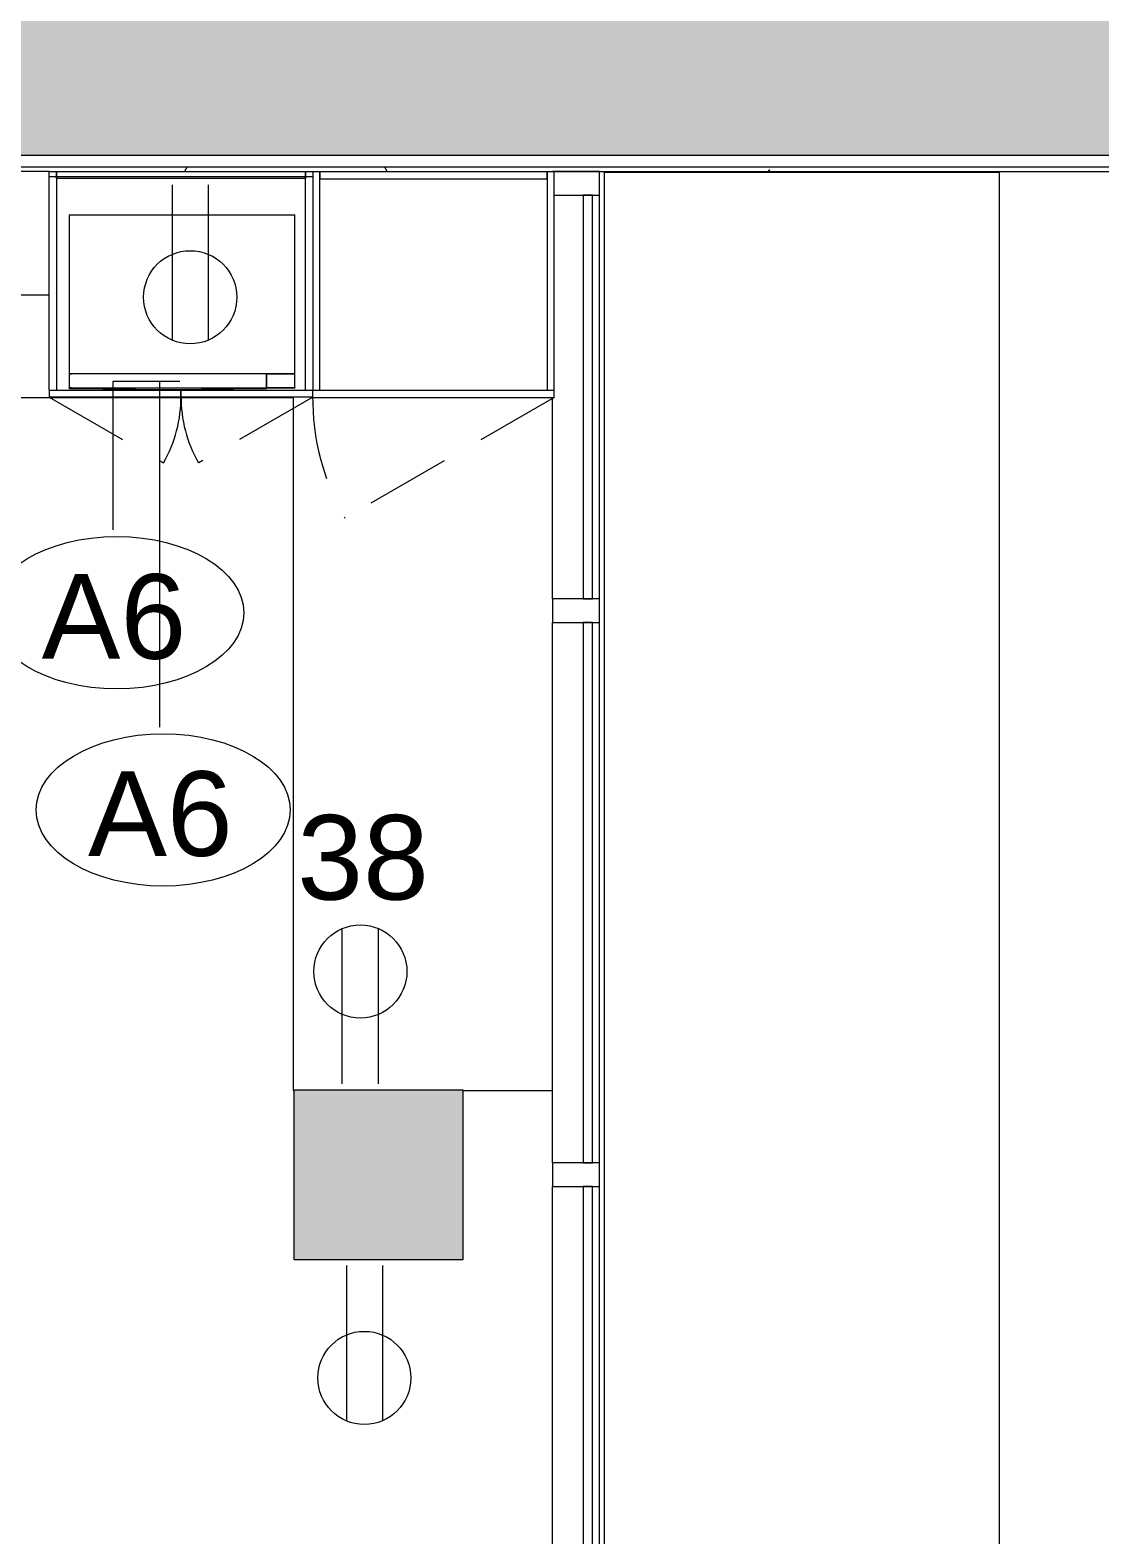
# Model space of a CAD drawing. Header units: inches. Extents: x -326 to 986, y -79 to 1436.
# Drawn here: x 620.3 to 734.1, y 428.2 to 588.3 of the extents above; entities that cross this region are included whole.
import ezdxf

# ---------------------------------------------------------------- set-up
doc = ezdxf.new("R2010")
doc.units = ezdxf.units.IN
doc.header["$LTSCALE"] = 48
doc.header["$MEASUREMENT"] = 0
doc.linetypes.add('Hidden', pattern=[0.28125, 0.1875, -0.09375])
for name, color, linetype, lineweight in [('A-ANNO-NOTE', 4, 'Continuous', 13), ('A-DETL-GENF', 247, 'Continuous', 9), ('A-DETL-THIN', 8, 'Continuous', 9), ('A-GENM', 8, 'Continuous', 9), ('A-GLAZ-CURT', 8, 'Continuous', 9), ('A-GLAZ-CWMG', 8, 'Continuous', 9), ('A-WALL', 8, 'Continuous', 13), ('A-WALL-PATT', 8, 'Continuous', 13), ('I-WALL', 8, 'Continuous', 13), ('Q-CASE', 8, 'Continuous', 9), ('Q-SPCQ', 8, 'Continuous', 9), ('Q-SPCQ-IDEN', 8, 'Continuous', 9), ('S-COLS', 8, 'Continuous', 13)]:
    doc.layers.add(name, color=color, linetype=linetype, lineweight=lineweight)
doc.styles.add('Arial', font='arial.ttf', dxfattribs={"height": 9})
doc.styles.add('Swis721 Lt BT', font='swissl.ttf', dxfattribs={"height": 9})

# ---------------------------------------------------------------- blocks, each defined once
blk = doc.blocks.new('Concrete-Square-Column - 18 x 18-6977650-Level XX  POWER _ SIGNAL NEW')
at = {"layer": 'S-COLS'}
blk.add_hatch(color=256, dxfattribs=at).paths.add_polyline_path([(-3.86, -9), (9, -9), (9, 9), (-9, 9), (-9, -9)], flags=0)
for p, q in [((9, 9), (-9, 9)), ((-9, 9), (-9, -9)), ((9, -9), (9, 9)), ((-9, -9), (9, -9))]:
    blk.add_line(p, q, dxfattribs=at)
blk = doc.blocks.new('Casework 14 - Casework 7-8533295-Level XX  POWER _ SIGNAL NEW')
at = {"layer": 'Q-CASE'}
for p, q in [((2008.17, 904.08), (1995.06, 904.08)), ((1995.06, 904.08), (1995.06, 829.08)), ((2008.17, 829.08), (2008.17, 904.08))]:
    blk.add_line(p, q, dxfattribs=at)
blk = doc.blocks.new('Casework 20 - Casework 2-8590418-Level XX  POWER _ SIGNAL NEW')
at = {"layer": 'Q-CASE'}
for p, q in [((484.89, 573.22), (484.39, 573.22)), ((484.39, 573.22), (484.39, 513.85)), ((484.89, 573.2), (484.39, 573.2)), ((484.39, 573.2), (484.39, 572.7)), ((650.39, 573.2), (622.39, 573.2)), ((484.39, 572.7), (484.89, 572.7)), ((622.39, 572.7), (650.39, 572.7)), ((565.95, 551.47), (565.95, 560.13)), ((595.95, 560.13), (595.95, 551.47)), ((595.95, 551.47), (565.95, 551.47)), ((509.88, 513.85), (509.88, 549.2)), ((509.88, 549.2), (648.33, 549.2)), ((648.33, 549.2), (648.33, 475.5)), ((675.89, 527.78), (675.89, 549.2)), ((484.89, 513.85), (484.89, 546.08)), ((675.89, 475.5), (675.89, 525.28)), ((484.39, 513.85), (484.89, 513.85)), ((648.33, 475.5), (648.39, 475.5)), ((666.39, 475.5), (675.89, 475.5))]:
    blk.add_line(p, q, dxfattribs=at)
blk = doc.blocks.new('System Panel - Glazed - Offset-8596692-Level XX  POWER _ SIGNAL NEW')
at = {"layer": 'A-GLAZ-CURT'}
for p, q in [((21.47, 1.75), (-21.47, 1.75)), ((-21.47, 1.75), (-21.47, 0.75)), ((21.47, 0.75), (21.47, 1.75)), ((-21.47, 0.75), (21.47, 0.75))]:
    blk.add_line(p, q, dxfattribs=at)
blk = doc.blocks.new('System Panel - Glazed - Offset-8596693-Level XX  POWER _ SIGNAL NEW')
at = {"layer": 'A-GLAZ-CURT'}
for p, q in [((28.75, 1.75), (-28.75, 1.75)), ((-28.75, 1.75), (-28.75, 0.75)), ((28.75, 0.75), (28.75, 1.75)), ((-28.75, 0.75), (28.75, 0.75))]:
    blk.add_line(p, q, dxfattribs=at)
blk = doc.blocks.new('System Panel - Glazed - Offset-8596694-Level XX  POWER _ SIGNAL NEW')
at = {"layer": 'A-GLAZ-CURT'}
for p, q in [((28.75, 1.75), (-28.75, 1.75)), ((-28.75, 1.75), (-28.75, 0.75)), ((28.75, 0.75), (28.75, 1.75)), ((-28.75, 0.75), (28.75, 0.75))]:
    blk.add_line(p, q, dxfattribs=at)
blk = doc.blocks.new('Rectangular Mullion - 2_5_ x 5_ rectangular-6977148-Level XX  POWER _ SIGNAL NEW')
at = {"layer": 'A-GLAZ-CWMG'}
blk.add_line((680.89, 527.78), (680.89, 570.72), dxfattribs=at)
blk = doc.blocks.new('Rectangular Mullion - 2_5_ x 5_ rectangular-V51-Level XX  POWER _ SIGNAL NEW')
at = {"layer": 'A-GLAZ-CWMG'}
for p, q in [((680.89, 467.78), (680.89, 525.28)), ((675.89, 467.78), (675.89, 475.5))]:
    blk.add_line(p, q, dxfattribs=at)
blk = doc.blocks.new('Rectangular Mullion - 2_5_ x 5_ rectangular-V52-Level XX  POWER _ SIGNAL NEW')
at = {"layer": 'A-GLAZ-CWMG'}
for p, q in [((675.89, 407.78), (675.89, 465.28)), ((680.89, 407.78), (680.89, 465.28))]:
    blk.add_line(p, q, dxfattribs=at)
blk = doc.blocks.new('Rectangular Mullion - 2_5_ x 5_ rectangular-8596698-Level XX  POWER _ SIGNAL NEW')
at = {"layer": 'A-GLAZ-CWMG'}
for p, q in [((-2.5, 2.3125), (-2.5, -2.5)), ((0, -2.5), (0, 2.5)), ((-2.5, -2.5), (0, -2.5))]:
    blk.add_line(p, q, dxfattribs=at)
blk = doc.blocks.new('Rectangular Mullion - 2_5_ x 5_ rectangular-8596691-Level XX  POWER _ SIGNAL NEW')
at = {"layer": 'A-GLAZ-CWMG'}
for p, q in [((-1.25, 2.5), (1.25, 2.5)), ((-1.25, -2.5), (-1.25, 2.5)), ((1.25, 2.5), (1.25, -2.5)), ((1.25, -2.5), (-1.25, -2.5))]:
    blk.add_line(p, q, dxfattribs=at)
blk = doc.blocks.new('CW Cupbd Combined1 - Oven Tower 84_h x 24_d _2 Microwaves_CAB on bottom 2-8689861-Level XX  POWER _ SIGNAL NEW')
at = {"layer": 'Q-CASE', "linetype": 'Hidden'}
for p, q in [((2, 29.31), (14.12, 36.31)), ((30, 29.31), (17.87, 36.31))]:
    blk.add_line(p, q, dxfattribs=at)
at = {"layer": 'Q-CASE'}
for p, q in [((2, 29.31), (16, 29.31)), ((2, 29.31), (2, 28.56)), ((16, 28.56), (16, 29.31)), ((16, 29.31), (30, 29.31)), ((16, 29.31), (16, 28.56)), ((30, 28.56), (30, 29.31)), ((16, 28.56), (2, 28.56)), ((2.75, 28.56), (2.75, 5.31)), ((30, 28.56), (16, 28.56)), ((29.25, 5.31), (29.25, 28.56)), ((30, 28.56), (30, 18.41)), ((2.75, 5.31), (2, 5.31)), ((2.75, 6.06), (29.25, 6.06)), ((2.75, 5.31), (2.75, 6.06)), ((29.25, 5.31), (2.75, 5.31)), ((29.25, 6.06), (29.25, 5.31)), ((30, 5.31), (29.25, 5.31))]:
    blk.add_line(p, q, dxfattribs=at)
at = {"layer": 'Q-CASE', "linetype": 'Hidden'}
for centre, start, end in [((2, 29.31), 359.5, 30), ((30, 29.31), 150, 180.5)]:
    blk.add_arc(centre, 14, start, end, dxfattribs=at)
blk = doc.blocks.new('Microwave_-_GE_-_Profile_12252 - Microwave_-_GE_-_Profile_12252-8533310-Level XX  POWER _ SIGNAL NEW')
at = {"layer": 'Q-SPCQ'}
for p, q in [((-12, 9.21), (-12, -7.71)), ((-12, 9.21), (-11.75, 9.21)), ((-11.75, 9.21), (11.75, 9.21)), ((11.75, 9.21), (12, 9.21)), ((12, -7.71), (12, 9.21)), ((-12, -7.71), (-12, -9.21)), ((-12, -7.71), (-11.75, -7.71)), ((-11.75, -7.71), (-12, -7.71)), ((9, -7.71), (-11.75, -7.71)), ((11.75, -7.71), (-11.75, -7.71)), ((9, -7.71), (11.75, -7.71)), ((9, -7.71), (9, -9.21)), ((9, -9.21), (9, -7.71)), ((11.75, -7.71), (12, -7.71)), ((12, -7.71), (11.75, -7.71)), ((12, -9.21), (12, -7.71)), ((-12, -9.27), (-12, -9.21)), ((-11.75, -9.21), (-12, -9.21)), ((-11.97, -9.21), (-11.97, -9.27)), ((-11.97, -9.27), (-1.44, -9.4)), ((-11.75, -9.21), (9, -9.21)), ((-1.44, -9.4), (9, -9.27)), ((9, -9.21), (9, -9.27)), ((11.75, -9.21), (9, -9.21)), ((9, -9.27), (9, -9.21)), ((12, -9.24), (9, -9.27)), ((11.97, -9.21), (11.75, -9.21)), ((11.93, -9.21), (12, -9.21)), ((12, -9.21), (12, -9.24))]:
    blk.add_line(p, q, dxfattribs=at)
blk = doc.blocks.new('Generic Models 1 - Generic Models 5-8667745-Level XX  POWER _ SIGNAL NEW')
at = {"layer": 'A-GENM'}
for p, q in [((3469.15, 206.11), (3427.15, 206.11)), ((3427.15, 206.11), (3427.15, -131.5)), ((3469.15, -131.5), (3469.15, 206.11))]:
    blk.add_line(p, q, dxfattribs=at)
blk = doc.blocks.new('CW Cupbd1 - 80_h x 24_d - 1 Door - 4 shelves - CUSTOM-8687191-Level XX  POWER _ SIGNAL NEW')
at = {"layer": 'Q-CASE'}
for p, q in [((2.75, -2.36), (2, -2.36)), ((2, -2.36), (2, -25.59)), ((2.75, -25.61), (2.75, -2.36)), ((26.93, -2.36), (2.75, -2.36)), ((2.75, -2.36), (2.75, -3.11)), ((2.75, -3.11), (26.93, -3.11)), ((27.68, -2.36), (26.93, -2.36)), ((26.93, -2.36), (26.93, -25.61)), ((26.93, -3.11), (26.93, -2.36)), ((27.68, -25.61), (27.68, -2.36)), ((27.68, -25.61), (2, -25.61)), ((2, -26.36), (27.68, -26.36)), ((27.68, -26.36), (27.68, -25.61))]:
    blk.add_line(p, q, dxfattribs=at)
at = {"layer": 'Q-CASE', "linetype": 'Hidden'}
blk.add_line((27.68, -26.36), (5.44, -39.21), dxfattribs=at)
blk.add_arc((27.68, -26.36), 25.69, 179.5, 210, dxfattribs=at)
blk = doc.blocks.new('Appliance_Specialty Equipment Tag - Standard-3515593-Level XX  POWER _ SIGNAL NEW')
at = {"layer": 'Q-SPCQ-IDEN'}
blk.add_ellipse((-0.0499, 0.0037), major_axis=(-0.1406, 0), ratio=0.600473, dxfattribs=at)

msp = doc.modelspace()

# ---------------------------------------------------------------- hatches: boundary and pattern name
at = {"layer": 'A-DETL-GENF'}
h = msp.add_hatch(color=256, dxfattribs=at)
h.paths.add_polyline_path([(858.61, -77.72), (982.64, -77.72), (982.64, -13.14), (735.72, 233.78), (660.14, 233.78), (660.14, 219.53), (734.76, 219.53), (968.39, -14.09), (968.39, -63.34), (738.06, -63.33), (687.39, -12.66), (687.39, -5.72), (673.14, -5.72), (673.14, -18.75), (732.1, -77.72), (764.21, -77.72)], flags=0)
h.paths.add_polyline_path([(962.64, 574.97), (984.64, 574.97), (984.64, 836.48), (964.39, 836.48), (964.39, 591.66), (506.39, 591.66), (506.39, 832.6), (486.14, 832.6), (486.14, 574.97), (910.69, 574.97)], flags=0)
h.paths.add_polyline_path([(877.02, 784.61), (912.77, 784.61), (912.77, 820.36), (902.33, 820.38), (902.33, 832.42), (879.64, 832.42), (879.64, 820.38), (875.64, 820.38), (875.64, 819.13), (594.64, 819.13), (594.64, 832.42), (571.89, 832.42), (571.89, 819.36), (558.02, 819.36), (558.02, 784.61), (593.77, 784.61), (593.77, 808.46), (877.02, 808.46), (877.02, 786.48)], flags=0)
h.paths.add_polyline_path([(508.14, 938.1), (508.14, 1417.55), (607.64, 1417.55), (607.64, 1188.97), (558.14, 1188.97), (558.14, 1174.05), (964.39, 1174.05), (964.39, 938.91), (984.64, 938.91), (984.64, 1193.86), (622.89, 1193.86), (622.89, 1433.6), (486.14, 1433.6), (486.14, 938.1), (506.89, 938.1)], flags=0)
h.paths.add_polyline_path([(8.14, 1117.53), (22.64, 1117.53), (22.64, 1191.89), (-219.48, 1434.01), (-288.01, 1434.01), (-288.01, 1182.01), (-228.61, 1122.61), (-176.25, 1122.61), (-176.25, 1138.46), (-224.25, 1138.46), (-274.61, 1190.61), (-274.61, 1419.61), (-225.31, 1419.61), (8.14, 1186.16), (8.14, 1152.98)], flags=0)
at = {"layer": 'A-WALL-PATT'}
h = msp.add_hatch(dxfattribs=at)
h.set_pattern_fill('FP1_1', color=256, style=0, pattern_type=2)
h.set_pattern_definition([(0, (0, 0), (30.72, 7.68), [1.267, -21.773, 1.267, -21.773, -122.88]), (0, (0, 0), (30.72, 7.68), [-46.08, 1.267, -44.813, 1.267, -21.773, -53.76]), (0, (0, 0), (30.72, 7.68), [-115.2, 1.267, -14.093, 1.267, -37.133]), (120, (11.52, 3.84), (-22.011075, 22.7643), [1.267, -21.773, 1.267, -21.773, -122.88]), (120, (11.52, 3.84), (-22.011075, 22.7643), [-46.08, 1.267, -44.813, 1.267, -21.773, -53.76]), (120, (11.52, 3.84), (-22.011075, 22.7643), [-115.2, 1.267, -14.093, 1.267, -37.133]), (240, (15.36, 19.2), (-8.708925, -30.4443), [1.267, -21.773, 1.267, -21.773, -122.88]), (240, (15.36, 19.2), (-8.708925, -30.4443), [-46.08, 1.267, -44.813, 1.267, -21.773, -53.76]), (240, (15.36, 19.2), (-8.708925, -30.4443), [-115.2, 1.267, -14.093, 1.267, -37.133])])
h.paths.add_polyline_path([(674.41, 573.22), (986.39, 573.22), (986.39, 573.72), (547.39, 573.72), (547.39, 573.24), (673.86, 573.22)], flags=0)

# ---------------------------------------------------------------- linework, layer by layer
at = {"layer": 'A-ANNO-NOTE'}
for p, q in [((635.45, 571.82), (635.45, 555.29)), ((635.45, 571.82), (635.45, 555.29)), ((639.28, 571.82), (639.28, 555.29)), ((653.54, 476.19), (653.54, 492.71)), ((657.37, 476.19), (657.37, 492.71)), ((657.37, 476.19), (657.37, 492.71)), ((653.97, 456.88), (653.97, 440.35)), ((653.97, 456.88), (653.97, 440.35)), ((657.8, 456.88), (657.8, 440.35))]:
    msp.add_line(p, q, dxfattribs=at)
for centre in [(637.37, 559.86), (655.46, 488.15), (655.88, 444.92)]:
    msp.add_circle(centre, 4.95, dxfattribs=at)
at = {"layer": 'A-DETL-THIN'}
msp.add_line((486.14, 574.97), (984.64, 574.97), dxfattribs=at)
at = {"layer": 'A-WALL'}
msp.add_line((547.39, 573.72), (986.39, 573.72), dxfattribs=at)
at = {"layer": 'I-WALL'}
msp.add_line((622.39, 573.22), (986.39, 573.22), dxfattribs=at)
at = {"layer": 'Q-SPCQ-IDEN'}
for p, q in [((629.15, 550.89), (629.15, 535.11)), ((636.25, 550.89), (629.15, 550.89)), ((634.09, 550.89), (634.09, 514.15)), ((636.25, 550.89), (634.09, 550.89))]:
    msp.add_line(p, q, dxfattribs=at)

# ---------------------------------------------------------------- block references
at = {"layer": 'A-GENM'}
msp.add_blockref('Generic Models 1 - Generic Models 5-8667745-Level XX  POWER _ SIGNAL NEW', (-2745.76, 367.03), dxfattribs=at)
at = {"layer": 'A-GLAZ-CURT', "rotation": 269.9999999999999}
for name, p in [('System Panel - Glazed - Offset-8596692-Level XX  POWER _ SIGNAL NEW', (678.39, 549.25)), ('System Panel - Glazed - Offset-8596693-Level XX  POWER _ SIGNAL NEW', (678.39, 496.53)), ('System Panel - Glazed - Offset-8596694-Level XX  POWER _ SIGNAL NEW', (678.39, 436.53))]:
    msp.add_blockref(name, p, dxfattribs=at)
at = {"layer": 'A-GLAZ-CWMG', "rotation": 89.9999999999999}
msp.add_blockref('Rectangular Mullion - 2_5_ x 5_ rectangular-8596698-Level XX  POWER _ SIGNAL NEW', (678.39, 573.22), dxfattribs=at)
at = {"layer": 'A-GLAZ-CWMG'}
for name in ['Rectangular Mullion - 2_5_ x 5_ rectangular-6977148-Level XX  POWER _ SIGNAL NEW', 'Rectangular Mullion - 2_5_ x 5_ rectangular-V51-Level XX  POWER _ SIGNAL NEW', 'Rectangular Mullion - 2_5_ x 5_ rectangular-V52-Level XX  POWER _ SIGNAL NEW']:
    msp.add_blockref(name, (0, 0), dxfattribs=at)
at = {"layer": 'A-GLAZ-CWMG', "extrusion": (0, 0, -1), "rotation": 270.0000000000001}
for p in [(-678.39, 526.53), (-678.39, 466.53)]:
    msp.add_blockref('Rectangular Mullion - 2_5_ x 5_ rectangular-8596691-Level XX  POWER _ SIGNAL NEW', p, dxfattribs=at)
at = {"layer": 'Q-CASE'}
for name, p in [('Casework 20 - Casework 2-8590418-Level XX  POWER _ SIGNAL NEW', (0, 0)), ('CW Cupbd1 - 80_h x 24_d - 1 Door - 4 shelves - CUSTOM-8687191-Level XX  POWER _ SIGNAL NEW', (648.39, 575.56))]:
    msp.add_blockref(name, p, dxfattribs=at)
for name, p, rotation in [('Casework 14 - Casework 7-8533295-Level XX  POWER _ SIGNAL NEW', (-281.69, 2568.3), 270.0000000000001), ('CW Cupbd Combined1 - Oven Tower 84_h x 24_d _2 Microwaves_CAB on bottom 2-8689861-Level XX  POWER _ SIGNAL NEW', (652.39, 578.54), 180)]:
    msp.add_blockref(name, p, dxfattribs=dict(at, rotation=rotation))
at = {"layer": 'Q-SPCQ'}
msp.add_blockref('Microwave_-_GE_-_Profile_12252 - Microwave_-_GE_-_Profile_12252-8533310-Level XX  POWER _ SIGNAL NEW', (636.49, 559.43), dxfattribs=at)
at = {"layer": 'Q-SPCQ-IDEN', "xscale": 95.99999999999994, "yscale": 95.99999999999994, "zscale": 95.99999999999994}
for p in [(634.35, 525.95), (639.29, 504.98)]:
    msp.add_blockref('Appliance_Specialty Equipment Tag - Standard-3515593-Level XX  POWER _ SIGNAL NEW', p, dxfattribs=at)
at = {"layer": 'S-COLS'}
msp.add_blockref('Concrete-Square-Column - 18 x 18-6977650-Level XX  POWER _ SIGNAL NEW', (657.39, 466.53), dxfattribs=at)

# ---------------------------------------------------------------- texts
at = {"layer": 'A-ANNO-NOTE', "insert": (648.75, 504.79), "char_height": 9, "width": 16.362, "attachment_point": 1, "style": 'Swis721 Lt BT'}
msp.add_mtext('38', dxfattribs=at)
at = {"layer": 'Q-SPCQ-IDEN', "char_height": 9, "width": 18.786, "attachment_point": 1, "style": 'Arial'}
for insert in [(621.57, 530.41), (626.51, 509.44)]:
    msp.add_mtext('A6', dxfattribs=dict(at, insert=insert))

doc.saveas('drawing.dxf')
